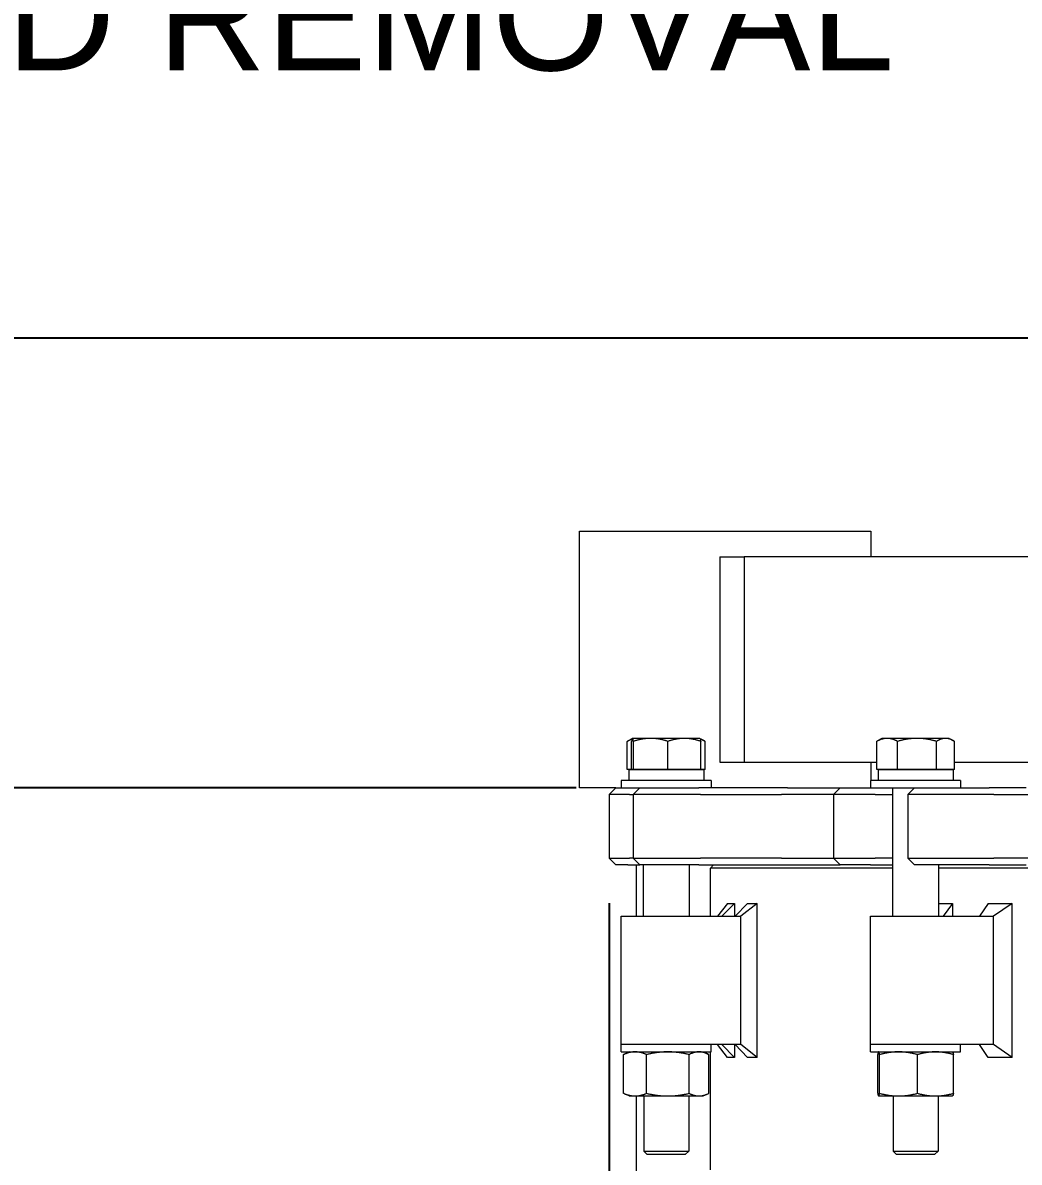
# Model space of a CAD drawing. Header units: inches. Extents: x 17 to 469, y 7 to 301.
# Drawn here: x 60.39 to 79.78, y 129.49 to 151.67 of the extents above; entities that cross this region are included whole.
import ezdxf

# ---------------------------------------------------------------- set-up
doc = ezdxf.new("R2010")
doc.units = ezdxf.units.IN
doc.header["$LTSCALE"] = 14
doc.header["$MEASUREMENT"] = 0
doc.linetypes.add('DASHED_SPACE', pattern=[0.2067, 0.1654, -0.0413])
for name, color, linetype, lineweight in [('Dimension (ANSI)', 7, 'Continuous', 25), ('Sketch Geometry (ANSI)', 7, 'Continuous', 25), ('Symbol (ANSI)', 7, 'Continuous', 25), ('Visible (ANSI)', 7, 'Continuous', 50)]:
    doc.layers.add(name, color=color, linetype=linetype, lineweight=lineweight)
doc.styles.add('MEMCOR Medium', font='arial.ttf')
doc.dimstyles.new('Default (ANSI)', dxfattribs={"dimscale": 14, "dimtxt": 0.15, "dimasz": 0.098425, "dimexe": 0.125, "dimexo": 0.0625, "dimgap": 0.031496, "dimtad": 0, "dimtih": 1, "dimtoh": 1, "dimdec": 4, "dimrnd": 1e-08, "dimzin": 3, "dimdsep": 46, "dimlunit": 5, "dimtxsty": 'MEMCOR Medium', "dimcen": 0.09, "dimdle": 0.393701, "dimclrd": 256, "dimclre": 256, "dimclrt": 256, "dimadec": 0, "dimazin": 1, "dimtfac": 0.8, "dimtofl": 0, "dimtmove": 0, "dimatfit": 3, "dimfxl": 1, "dimfrac": 1, "dimtolj": 1, "dimtzin": 4, "dimlwd": -1, "dimlwe": -1, "dimarcsym": 0})
doc.dimstyles.new('Default (ANSI)$7', dxfattribs={"dimscale": 14, "dimtxt": 0.15, "dimasz": 0.098425, "dimexe": 0.125, "dimexo": 0.0625, "dimgap": 0.031496, "dimtad": 0, "dimtih": 1, "dimtoh": 1, "dimdec": 4, "dimrnd": 1e-08, "dimzin": 3, "dimdsep": 46, "dimlunit": 5, "dimtxsty": 'MEMCOR Medium', "dimcen": 0.09, "dimdle": 0.393701, "dimclrd": 256, "dimclre": 256, "dimclrt": 256, "dimadec": 0, "dimazin": 1, "dimtfac": 0.8, "dimtofl": 0, "dimtmove": 0, "dimatfit": 3, "dimfxl": 1, "dimfrac": 1, "dimtolj": 1, "dimtzin": 4, "dimlwd": -1, "dimlwe": -1, "dimarcsym": 0})
doc.dimstyles.new('Default (ANSI)-01', dxfattribs={"dimscale": 14, "dimtxt": 0.15, "dimasz": 0.098425, "dimexe": 0.125, "dimexo": 0.0625, "dimgap": 0.031496, "dimtad": 0, "dimtih": 1, "dimtoh": 1, "dimdec": 4, "dimrnd": 1e-08, "dimzin": 3, "dimdsep": 46, "dimlunit": 5, "dimtxsty": 'MEMCOR Medium', "dimcen": 0.09, "dimdle": 0.393701, "dimclrd": 256, "dimclre": 256, "dimclrt": 256, "dimadec": 0, "dimazin": 1, "dimtfac": 0.8, "dimtofl": 0, "dimtmove": 0, "dimatfit": 3, "dimfxl": 1, "dimfrac": 1, "dimtolj": 1, "dimtzin": 4, "dimlwd": -1, "dimlwe": -1, "dimarcsym": 0})

# ---------------------------------------------------------------- blocks, each defined once
blk = doc.blocks.new('*D21')
at = {"layer": 'Defpoints', "color": 0, "transparency": 16777216}
for p in [(71.801, 135.407), (110.238, 135.407), (110.238, 124.738)]:
    blk.add_point(p, dxfattribs=at)
at = {"layer": 'Dimension (ANSI)', "transparency": 16777216}
for p, q in [((71.801, 134.532), (71.801, 122.988)), ((110.238, 134.532), (110.238, 122.988)), ((73.179, 124.738), (108.86, 124.738)), ((110.238, 124.738), (112.944, 124.738))]:
    blk.add_line(p, q, dxfattribs=at)
for points in [[(73.179, 124.968), (73.179, 124.508), (71.801, 124.738)], [(108.86, 124.968), (108.86, 124.508), (110.238, 124.738)]]:
    blk.add_solid(points, dxfattribs=at)
at = {"layer": 'Dimension (ANSI)', "transparency": 16777216, "char_height": 2.1, "attachment_point": 5, "style": 'MEMCOR Medium'}
for s, insert in [('\\A1; 38{\\H0.8x;\\S7#16;} in', (120.528, 126.885)), ('\\A1;[976.3 mm]', (120.528, 122.951))]:
    blk.add_mtext(s, dxfattribs=dict(at, insert=insert))
blk = doc.blocks.new('*D23')
at = {"layer": 'Defpoints', "color": 0, "transparency": 16777216}
for p in [(90.6, 145.532), (30.17, 42.304), (70.754, 42.304)]:
    blk.add_point(p, dxfattribs=at)
at = {"layer": 'Dimension (ANSI)', "transparency": 16777216}
for p, q in [((89.725, 145.532), (28.42, 145.532)), ((30.17, 144.154), (30.17, 97.848)), ((30.17, 43.682), (30.17, 89.988)), ((69.879, 42.304), (28.42, 42.304))]:
    blk.add_line(p, q, dxfattribs=at)
for points in [[(29.94, 144.154), (30.4, 144.154), (30.17, 145.532)], [(29.94, 43.682), (30.4, 43.682), (30.17, 42.304)]]:
    blk.add_solid(points, dxfattribs=at)
at = {"layer": 'Dimension (ANSI)', "transparency": 16777216, "char_height": 2.1, "attachment_point": 5, "style": 'MEMCOR Medium'}
for s, insert in [('\\A1; 103{\\H0.8x;\\S1#4;} in', (30.17, 96.061)), ('\\A1;[2622.0 mm]', (30.17, 92.131))]:
    blk.add_mtext(s, dxfattribs=dict(at, insert=insert))
blk = doc.blocks.new('*D24')
at = {"layer": 'Defpoints', "color": 0, "transparency": 16777216}
for p in [(72.035, 136.777), (44.448, 42.304), (70.754, 42.304)]:
    blk.add_point(p, dxfattribs=at)
at = {"layer": 'Dimension (ANSI)', "transparency": 16777216}
for p, q in [((71.16, 136.777), (42.698, 136.777)), ((44.448, 135.399), (44.448, 107.746)), ((44.448, 43.682), (44.448, 99.881)), ((69.879, 42.304), (42.698, 42.304))]:
    blk.add_line(p, q, dxfattribs=at)
for points in [[(44.218, 135.399), (44.678, 135.399), (44.448, 136.777)], [(44.218, 43.682), (44.678, 43.682), (44.448, 42.304)]]:
    blk.add_solid(points, dxfattribs=at)
at = {"layer": 'Dimension (ANSI)', "transparency": 16777216, "char_height": 2.1, "attachment_point": 5, "style": 'MEMCOR Medium'}
for s, insert in [('\\A1; 94{\\H0.8x;\\S1#2;} in', (44.448, 105.959)), ('\\A1;[2399.6 mm]', (44.448, 102.027))]:
    blk.add_mtext(s, dxfattribs=dict(at, insert=insert))
blk = doc.blocks.new('*D25')
at = {"layer": 'Defpoints', "color": 0, "transparency": 16777216}
for p in [(45.866, 161.532), (45.866, 145.532), (53.961, 145.532)]:
    blk.add_point(p, dxfattribs=at)
at = {"layer": 'Dimension (ANSI)', "transparency": 16777216}
for p, q in [((53.961, 160.154), (53.961, 156.814)), ((53.961, 146.91), (53.961, 150.25))]:
    blk.add_line(p, q, dxfattribs=at)
for points in [[(53.731, 160.154), (54.19, 160.154), (53.961, 161.532)], [(53.731, 146.91), (54.19, 146.91), (53.961, 145.532)]]:
    blk.add_solid(points, dxfattribs=at)
at = {"layer": 'Dimension (ANSI)', "transparency": 16777216, "insert": (53.961, 153.532), "char_height": 2.1, "attachment_point": 5, "style": 'MEMCOR Medium'}
blk.add_mtext('\\A1;\\fArial|b0|i0;\\H2.1000;16 in [406.4 mm]\\P\\fArial|b0|i0;\\H2.1000; MIN. FOR TANK HEAD REMOVAL', dxfattribs=at)

msp = doc.modelspace()

# ---------------------------------------------------------------- linework, layer by layer
at = {"layer": 'Sketch Geometry (ANSI)', "linetype": 'DASHED_SPACE', "ltscale": 1.159922}
msp.add_line((114.11435, 145.5319), (33.55636, 145.5319), dxfattribs=at)
at = {"layer": 'Visible (ANSI)', "linetype": 'Continuous', "lineweight": 18}
for p, q in [((71.22401, 141.7769), (71.24847, 141.7769)), ((71.22401, 136.7769), (71.22401, 141.7769)), ((71.24847, 141.7769), (72.0072, 141.7769)), ((72.0072, 141.7769), (73.06881, 141.7769)), ((73.06881, 141.7769), (76.21872, 141.7769)), ((76.21872, 141.7769), (76.89264, 141.7769)), ((76.89264, 141.7769), (76.89264, 141.2769)), ((73.95437, 141.2769), (74.42629, 141.2769)), ((73.95437, 141.2769), (73.95437, 137.2769)), ((82.72968, 141.2769), (74.42629, 141.2769)), ((74.42629, 141.2769), (74.42629, 137.2769)), ((72.15367, 137.13652), (72.15367, 137.68193)), ((72.25376, 137.74015), (72.17114, 137.69245)), ((72.23825, 137.13652), (72.23825, 137.68193)), ((72.25441, 137.74052), (72.25376, 137.74015)), ((72.25506, 137.74052), (72.25441, 137.74052)), ((72.60794, 137.74052), (72.25506, 137.74052)), ((72.27186, 137.13652), (72.27186, 137.68193)), ((73.2633, 137.74052), (72.60794, 137.74052)), ((72.94402, 137.13652), (72.94402, 137.68193)), ((73.56641, 137.74052), (73.2633, 137.74052)), ((73.56641, 137.74052), (73.56706, 137.74015)), ((73.56706, 137.74015), (73.64969, 137.69245)), ((73.58257, 137.13652), (73.58257, 137.68193)), ((73.66715, 137.13652), (73.66715, 137.68193)), ((77.006, 137.13652), (77.006, 137.68193)), ((77.10674, 137.74052), (77.02347, 137.69245)), ((77.20974, 137.74052), (77.10674, 137.74052)), ((77.79185, 137.74052), (77.20974, 137.74052)), ((77.41348, 137.13652), (77.41348, 137.68193)), ((78.34485, 137.74052), (77.79185, 137.74052)), ((78.17022, 137.13652), (78.17022, 137.68193)), ((78.41874, 137.74052), (78.34485, 137.74052)), ((78.41874, 137.74052), (78.50202, 137.69245)), ((78.51948, 137.13652), (78.51948, 137.68193)), ((72.23825, 137.13652), (72.15367, 137.13652)), ((72.18091, 137.13652), (73.63991, 137.13652)), ((72.18091, 137.13652), (72.18091, 136.91752)), ((72.25506, 137.13652), (72.23825, 137.13652)), ((72.25441, 137.13652), (72.25441, 137.13652)), ((72.27186, 137.13652), (72.25506, 137.13652)), ((72.60794, 137.13652), (72.27186, 137.13652)), ((72.94402, 137.13652), (72.60794, 137.13652)), ((73.2633, 137.13652), (72.94402, 137.13652)), ((73.58257, 137.13652), (73.2633, 137.13652)), ((73.56641, 137.13652), (73.56641, 137.13652)), ((73.66715, 137.13652), (73.58257, 137.13652)), ((73.63991, 137.13652), (73.63991, 136.91752)), ((73.95437, 137.2769), (74.42629, 137.2769)), ((74.42629, 137.2769), (77.006, 137.2769)), ((76.89264, 137.2769), (76.89264, 136.91752)), ((77.20974, 137.13652), (77.006, 137.13652)), ((77.03324, 137.13652), (78.49224, 137.13652)), ((77.03324, 137.13652), (77.03324, 136.91752)), ((77.10674, 137.13652), (77.10674, 137.13652)), ((77.41348, 137.13652), (77.20974, 137.13652)), ((77.79185, 137.13652), (77.41348, 137.13652)), ((78.17022, 137.13652), (77.79185, 137.13652)), ((78.34485, 137.13652), (78.17022, 137.13652)), ((78.51948, 137.13652), (78.34485, 137.13652)), ((78.41874, 137.13652), (78.41874, 137.13652)), ((78.49224, 137.13652), (78.49224, 136.91752)), ((78.51948, 137.2769), (82.30676, 137.2769)), ((73.78541, 136.91752), (72.03541, 136.91752)), ((72.03541, 136.91752), (72.03541, 136.7769)), ((73.78541, 136.91752), (73.78541, 136.7769)), ((78.63774, 136.91752), (76.88774, 136.91752)), ((76.88774, 136.91752), (76.88774, 136.7769)), ((78.63774, 136.91752), (78.63774, 136.7769)), ((71.24847, 136.7769), (71.22401, 136.7769)), ((71.93115, 136.7769), (71.24847, 136.7769)), ((71.93115, 136.7769), (71.80115, 136.6469)), ((71.93115, 136.7769), (71.94992, 136.7769)), ((71.94992, 136.7769), (72.01246, 136.7769)), ((72.01246, 136.7769), (72.03541, 136.7769)), ((72.03541, 136.7769), (72.39772, 136.7769)), ((72.39772, 136.7769), (72.26772, 136.6469)), ((72.39772, 136.7769), (72.40309, 136.7769)), ((72.40309, 136.7769), (72.49174, 136.7769)), ((72.49174, 136.7769), (73.54396, 136.7769)), ((74.52927, 136.7769), (73.54396, 136.7769)), ((75.27183, 136.7769), (74.52927, 136.7769)), ((75.27183, 136.7769), (76.29512, 136.7769)), ((76.29512, 136.7769), (76.16512, 136.6469)), ((76.29512, 136.7769), (76.51779, 136.7769)), ((76.51779, 136.7769), (76.71476, 136.7769)), ((76.71476, 136.7769), (76.88769, 136.7769)), ((76.88774, 136.7769), (76.88769, 136.7769)), ((76.88774, 136.7769), (77.7435, 136.7769)), ((77.31524, 136.7769), (77.31524, 134.2769)), ((77.7435, 136.7769), (77.6135, 136.6469)), ((77.7435, 136.7769), (77.78199, 136.7769)), ((77.78199, 136.7769), (77.99808, 136.7769)), ((77.99808, 136.7769), (79.19452, 136.7769)), ((79.91581, 136.7769), (79.19452, 136.7769)), ((71.82272, 136.6469), (71.80115, 136.6469)), ((71.80115, 136.6469), (71.80115, 135.4069)), ((71.88568, 136.6469), (71.82272, 136.6469)), ((72.19419, 136.6469), (71.88568, 136.6469)), ((72.19419, 136.6469), (72.26772, 136.6469)), ((72.27892, 136.6469), (72.26772, 136.6469)), ((72.26772, 136.6469), (72.26772, 135.4069)), ((72.36816, 136.6469), (72.27892, 136.6469)), ((73.57761, 136.6469), (72.36816, 136.6469)), ((73.57761, 136.6469), (74.56292, 136.6469)), ((74.56292, 136.6469), (75.15225, 136.6469)), ((76.16512, 136.6469), (75.15225, 136.6469)), ((76.42106, 136.6469), (76.16512, 136.6469)), ((76.16512, 136.6469), (76.16512, 135.4069)), ((76.61935, 136.6469), (76.42106, 136.6469)), ((76.97961, 136.6469), (76.61935, 136.6469)), ((76.97961, 136.6469), (77.31524, 136.6469)), ((77.6937, 136.6469), (77.6135, 136.6469)), ((77.6135, 136.6469), (77.6135, 135.4069)), ((77.91122, 136.6469), (77.6937, 136.6469)), ((79.28644, 136.6469), (77.91122, 136.6469)), ((79.28644, 136.6469), (80.00774, 136.6469)), ((71.80115, 135.4069), (71.82272, 135.4069)), ((71.93115, 135.2769), (71.80115, 135.4069)), ((71.82272, 135.4069), (71.88568, 135.4069)), ((71.88568, 135.4069), (72.19419, 135.4069)), ((72.26772, 135.4069), (72.19419, 135.4069)), ((72.26772, 135.4069), (72.27892, 135.4069)), ((72.39772, 135.2769), (72.26772, 135.4069)), ((72.27892, 135.4069), (72.36816, 135.4069)), ((72.36816, 135.4069), (73.57761, 135.4069)), ((74.56292, 135.4069), (73.57761, 135.4069)), ((75.15225, 135.4069), (74.56292, 135.4069)), ((75.15225, 135.4069), (76.16512, 135.4069)), ((76.16512, 135.4069), (76.42106, 135.4069)), ((76.29512, 135.2769), (76.16512, 135.4069)), ((76.42106, 135.4069), (76.61935, 135.4069)), ((76.61935, 135.4069), (76.97961, 135.4069)), ((77.31524, 135.4069), (76.97961, 135.4069)), ((77.6135, 135.4069), (77.6937, 135.4069)), ((77.7435, 135.2769), (77.6135, 135.4069)), ((77.6937, 135.4069), (77.91122, 135.4069)), ((77.91122, 135.4069), (79.28644, 135.4069)), ((80.00774, 135.4069), (79.28644, 135.4069)), ((71.94992, 135.2769), (71.93115, 135.2769)), ((72.01246, 135.2769), (71.94992, 135.2769)), ((72.16055, 135.2769), (72.01246, 135.2769)), ((72.16055, 135.2769), (72.39772, 135.2769)), ((72.32332, 135.2769), (72.32332, 134.2769)), ((72.40309, 135.2769), (72.39772, 135.2769)), ((72.49174, 135.2769), (72.40309, 135.2769)), ((72.46291, 135.2769), (72.46291, 134.2769)), ((73.54396, 135.2769), (72.49174, 135.2769)), ((73.35791, 135.2769), (73.35791, 134.2769)), ((73.54396, 135.2769), (74.52927, 135.2769)), ((73.83184, 135.2769), (73.76934, 135.2144)), ((77.31524, 135.2144), (73.76934, 135.2144)), ((73.76934, 134.2769), (73.76934, 135.2144)), ((74.52927, 135.2769), (75.10196, 135.2769)), ((75.10196, 135.2769), (76.29512, 135.2769)), ((76.51779, 135.2769), (76.29512, 135.2769)), ((76.71476, 135.2769), (76.51779, 135.2769)), ((76.88769, 135.2769), (76.71476, 135.2769)), ((76.88769, 135.2769), (77.31524, 135.2769)), ((77.78199, 135.2769), (77.7435, 135.2769)), ((77.99808, 135.2769), (77.78199, 135.2769)), ((79.19452, 135.2769), (77.99808, 135.2769)), ((78.21024, 135.2769), (78.21024, 134.2769)), ((85.71972, 135.2144), (78.21024, 135.2144)), ((79.19452, 135.2769), (79.91581, 135.2769)), ((74.10148, 134.52663), (73.91052, 134.2769)), ((74.23637, 134.52663), (73.99333, 134.2769)), ((74.10148, 134.52663), (74.23637, 134.52663)), ((74.23637, 134.52663), (74.23637, 134.2769)), ((74.49149, 134.52663), (74.25215, 134.2769)), ((74.68369, 134.52663), (74.36345, 134.2769)), ((74.49149, 134.52663), (74.68369, 134.52663)), ((74.68369, 131.52716), (74.68369, 134.52663)), ((78.21024, 134.52663), (78.47829, 134.52663)), ((78.47829, 134.52663), (78.29668, 134.2769)), ((78.47829, 134.52663), (78.47829, 134.2769)), ((79.1753, 134.52663), (79.00378, 134.2769)), ((79.1753, 134.52663), (79.64307, 134.52663)), ((79.64307, 134.52663), (79.27937, 134.2769)), ((79.64307, 131.52716), (79.64307, 134.52663)), ((72.03541, 134.2769), (73.13688, 134.2769)), ((72.03541, 131.7769), (72.03541, 134.2769)), ((73.13688, 134.2769), (74.36345, 134.2769)), ((74.36345, 131.7769), (74.36345, 134.2769)), ((76.88774, 134.2769), (78.38146, 134.2769)), ((76.88774, 131.7769), (76.88774, 134.2769)), ((78.38146, 134.2769), (79.27937, 134.2769)), ((79.27937, 131.7769), (79.27937, 134.2769)), ((73.13688, 131.7769), (72.03541, 131.7769)), ((73.13688, 131.7769), (72.03541, 131.7769)), ((72.03541, 131.63627), (72.03541, 131.7769)), ((72.03541, 131.63627), (73.78541, 131.63627)), ((72.081, 130.82914), (72.081, 131.5844)), ((72.19141, 131.63627), (72.10014, 131.59371)), ((72.52761, 130.82914), (72.52761, 131.5844)), ((74.36345, 131.7769), (73.13688, 131.7769)), ((73.35702, 130.82914), (73.35702, 131.5844)), ((73.62941, 131.63627), (73.72068, 131.59371)), ((73.73982, 130.82914), (73.73982, 131.5844)), ((73.76934, 129.3394), (73.76934, 131.63627)), ((73.78541, 131.63627), (73.78541, 131.7769)), ((74.10148, 131.52716), (73.91052, 131.7769)), ((74.23637, 131.52716), (73.99333, 131.7769)), ((74.23637, 131.7769), (74.23637, 131.52716)), ((74.49149, 131.52716), (74.25215, 131.7769)), ((74.68369, 131.52716), (74.36345, 131.7769)), ((78.38146, 131.7769), (76.88774, 131.7769)), ((78.38146, 131.7769), (76.88774, 131.7769)), ((76.88774, 131.63627), (76.88774, 131.7769)), ((76.88774, 131.63627), (78.63774, 131.63627)), ((77.02603, 130.82914), (77.02603, 131.5844)), ((77.04374, 131.63627), (77.04303, 131.63594)), ((77.06287, 130.82914), (77.06287, 131.5844)), ((77.79958, 130.82914), (77.79958, 131.5844)), ((79.27937, 131.7769), (78.38146, 131.7769)), ((78.48174, 131.63627), (78.48245, 131.63594)), ((78.49945, 130.82914), (78.49945, 131.5844)), ((78.63774, 131.63627), (78.63774, 131.7769)), ((79.1753, 131.52716), (79.00378, 131.7769)), ((79.64307, 131.52716), (79.27937, 131.7769)), ((74.23637, 131.52716), (74.10148, 131.52716)), ((74.68369, 131.52716), (74.49149, 131.52716)), ((79.64307, 131.52716), (79.1753, 131.52716)), ((72.19141, 130.77727), (72.10014, 130.81983)), ((72.19141, 130.77727), (72.3043, 130.77727)), ((72.3043, 130.77727), (72.94231, 130.77727)), ((72.32332, 130.77727), (72.32332, 125.2769)), ((72.47291, 130.77727), (72.47291, 129.70264)), ((72.94231, 130.77727), (73.54842, 130.77727)), ((73.34791, 130.77727), (73.34791, 129.70264)), ((73.54842, 130.77727), (73.62941, 130.77727)), ((73.62941, 130.77727), (73.72068, 130.81983)), ((77.04374, 130.77727), (77.04303, 130.7776)), ((77.04374, 130.77727), (77.04445, 130.77727)), ((77.04445, 130.77727), (77.43122, 130.77727)), ((77.32524, 130.77727), (77.32524, 129.70264)), ((77.43122, 130.77727), (78.14952, 130.77727)), ((78.14952, 130.77727), (78.48174, 130.77727)), ((78.20024, 130.77727), (78.20024, 129.70264)), ((78.48174, 130.77727), (78.48245, 130.7776)), ((72.47291, 129.70264), (73.34791, 129.70264)), ((72.54107, 129.63652), (72.47291, 129.70264)), ((73.27975, 129.63652), (72.54107, 129.63652)), ((73.27975, 129.63652), (73.34791, 129.70264)), ((77.32524, 129.70264), (78.20024, 129.70264)), ((77.3934, 129.63652), (77.32524, 129.70264)), ((78.13208, 129.63652), (77.3934, 129.63652)), ((78.13208, 129.63652), (78.20024, 129.70264))]:
    msp.add_line(p, q, dxfattribs=at)
for points, weights in [([(72.24586, 137.72205), (72.20198, 137.70786), (72.15367, 137.68193)], [1.01863942066, 1.01644474912, 1]), ([(72.15367, 137.68193), (72.16251, 137.68747), (72.17114, 137.69245)], [1, 1.00346535316, 1.00629791907]), ([(72.25506, 137.74052), (72.24726, 137.74052), (72.23825, 137.68193)], [1, 1.0379548493, 1]), ([(72.27186, 137.68193), (72.26286, 137.74052), (72.25506, 137.74052)], [1, 1.0379548493, 1]), ([(72.60794, 137.74052), (72.45197, 137.74052), (72.27186, 137.68193)], [1, 1.0379548493, 1]), ([(72.94402, 137.68193), (72.76392, 137.74052), (72.60794, 137.74052)], [1, 1.0379548493, 1]), ([(73.2633, 137.74052), (73.11512, 137.74052), (72.94402, 137.68193)], [1, 1.0379548493, 1]), ([(73.58257, 137.68193), (73.41147, 137.74052), (73.2633, 137.74052)], [1, 1.0379548493, 1]), ([(73.56706, 137.74015), (73.57426, 137.73599), (73.58257, 137.68193)], [1.00559007881, 1.03491660113, 1]), ([(73.66715, 137.68193), (73.6178, 137.71283), (73.57356, 137.72716)], [1, 1.01965956375, 1.01895290532]), ([(77.20974, 137.74052), (77.11519, 137.74052), (77.006, 137.68193)], [1, 1.0379548493, 1]), ([(77.006, 137.68193), (77.01484, 137.68747), (77.02347, 137.69245)], [1, 1.00346535316, 1.00629791907]), ([(77.41348, 137.68193), (77.3043, 137.74052), (77.20974, 137.74052)], [1, 1.0379548493, 1]), ([(77.79185, 137.74052), (77.61625, 137.74052), (77.41348, 137.68193)], [1, 1.0379548493, 1]), ([(78.17022, 137.68193), (77.96745, 137.74052), (77.79185, 137.74052)], [1, 1.0379548493, 1]), ([(78.34485, 137.74052), (78.2638, 137.74052), (78.17022, 137.68193)], [1, 1.0379548493, 1]), ([(78.51948, 137.68193), (78.42589, 137.74052), (78.34485, 137.74052)], [1, 1.0379548493, 1]), ([(72.3043, 131.63627), (72.20067, 131.63627), (72.081, 131.5844)], [1, 1.0379548493, 1]), ([(72.081, 131.5844), (72.09069, 131.5893), (72.10014, 131.59371)], [1, 1.00346535316, 1.00629791907]), ([(72.52761, 131.5844), (72.40794, 131.63627), (72.3043, 131.63627)], [1, 1.0379548493, 1]), ([(72.94231, 131.63627), (72.74985, 131.63627), (72.52761, 131.5844)], [1, 1.0379548493, 1]), ([(73.35702, 131.5844), (73.13478, 131.63627), (72.94231, 131.63627)], [1, 1.0379548493, 1]), ([(73.54842, 131.63627), (73.45959, 131.63627), (73.35702, 131.5844)], [1, 1.0379548493, 1]), ([(73.73982, 131.5844), (73.63725, 131.63627), (73.54842, 131.63627)], [1, 1.0379548493, 1]), ([(77.04445, 131.63627), (77.0359, 131.63627), (77.02603, 131.5844)], [1, 1.0379548493, 1]), ([(77.06287, 131.5844), (77.053, 131.63627), (77.04445, 131.63627)], [1, 1.0379548493, 1]), ([(77.43122, 131.63627), (77.26027, 131.63627), (77.06287, 131.5844)], [1, 1.0379548493, 1]), ([(77.79958, 131.5844), (77.60218, 131.63627), (77.43122, 131.63627)], [1, 1.0379548493, 1]), ([(78.14952, 131.63627), (77.98711, 131.63627), (77.79958, 131.5844)], [1, 1.0379548493, 1]), ([(78.49945, 131.5844), (78.31192, 131.63627), (78.14952, 131.63627)], [1, 1.0379548493, 1]), ([(78.48245, 131.63594), (78.49034, 131.63226), (78.49945, 131.5844)], [1.00559007881, 1.03491660113, 1]), ([(72.081, 130.82914), (72.20067, 130.77727), (72.3043, 130.77727)], [1, 1.0379548493, 1]), ([(72.10014, 130.81983), (72.09069, 130.82424), (72.081, 130.82914)], [1.00629791907, 1.00346535316, 1]), ([(72.3043, 130.77727), (72.40794, 130.77727), (72.52761, 130.82914)], [1, 1.0379548493, 1]), ([(72.52761, 130.82914), (72.74985, 130.77727), (72.94231, 130.77727)], [1, 1.0379548493, 1]), ([(72.94231, 130.77727), (73.13478, 130.77727), (73.35702, 130.82914)], [1, 1.0379548493, 1]), ([(73.35702, 130.82914), (73.45959, 130.77727), (73.54842, 130.77727)], [1, 1.0379548493, 1]), ([(73.54842, 130.77727), (73.63725, 130.77727), (73.73982, 130.82914)], [1, 1.0379548493, 1]), ([(77.02603, 130.82914), (77.0359, 130.77727), (77.04445, 130.77727)], [1, 1.0379548493, 1]), ([(77.04445, 130.77727), (77.053, 130.77727), (77.06287, 130.82914)], [1, 1.0379548493, 1]), ([(77.06287, 130.82914), (77.26027, 130.77727), (77.43122, 130.77727)], [1, 1.0379548493, 1]), ([(77.43122, 130.77727), (77.60218, 130.77727), (77.79958, 130.82914)], [1, 1.0379548493, 1]), ([(77.79958, 130.82914), (77.98711, 130.77727), (78.14952, 130.77727)], [1, 1.0379548493, 1]), ([(78.14952, 130.77727), (78.31192, 130.77727), (78.49945, 130.82914)], [1, 1.0379548493, 1]), ([(78.49945, 130.82914), (78.49034, 130.78128), (78.48245, 130.7776)], [1, 1.03491660113, 1.00559007881])]:
    msp.add_rational_spline(points, weights, degree=2, dxfattribs=at)

# ---------------------------------------------------------------- dimensions: what is measured, and where the dimension line sits
at = {"layer": 'Dimension (ANSI)'}
for base, p1, p2, angle, text, dimstyle, override, picture, middle in [((53.96079, 145.5319), (45.86601, 161.5319), (45.86601, 145.5319), 270, '\\fArial|b0|i0;\\H2.1000;<> in [406.4 mm]\\P\\fArial|b0|i0;\\H2.1000; MIN. FOR TANK HEAD REMOVAL', 'Default (ANSI)-01', {"dimgap": 0.031496, "dimdec": 4, "dimpost": '', "dimse1": 1, "dimse2": 1, "dimtol": 0, "dimlim": 0, "dimtp": 0, "dimtm": 0, "dimtdec": 2, "dimatfit": 1}, '*D25', (53.96079, 153.5319)), ((30.16995, 42.3039), (90.59955, 145.5319), (70.75367, 42.3039), 90, ' <> in\\X[2622.0 mm]', 'Default (ANSI)', {"dimgap": 0.031496, "dimdec": 4, "dimpost": '', "dimtol": 0, "dimlim": 0, "dimtp": 0, "dimtm": 0, "dimtdec": 2, "dimatfit": 1}, '*D23', (30.16995, 93.9179)), ((44.44809, 42.3039), (72.03541, 136.7769), (70.75367, 42.3039), 90, ' <> in\\X[2399.6 mm]', 'Default (ANSI)', {"dimgap": 0.031496, "dimdec": 4, "dimpost": '', "dimtol": 0, "dimlim": 0, "dimtp": 0, "dimtm": 0, "dimtdec": 2, "dimatfit": 1}, '*D24', (44.44809, 103.81328)), ((110.23796, 124.7381), (71.80115, 135.4069), (110.23796, 135.4069), 180, ' <> in\\X[976.3 mm]', 'Default (ANSI)', {"dimgap": 0.031496, "dimtih": 0, "dimtoh": 0, "dimdec": 4, "dimpost": '', "dimtol": 0, "dimlim": 0, "dimtp": 0, "dimtm": 0, "dimtdec": 2, "dimatfit": 2}, '*D21', (120.52758, 124.7381))]:
    dim = msp.add_linear_dim(base=base, p1=p1, p2=p2, angle=angle, text=text, dimstyle=dimstyle, override=override, dxfattribs=at)
    dim.commit()
    dim.dimension.update_dxf_attribs({"geometry": picture, "text_midpoint": middle, "dimtype": 160})

# ---------------------------------------------------------------- leaders
at = {"layer": 'Symbol (ANSI)', "annotation_type": 0, "has_hookline": 1, "hookline_direction": 1, "text_width": 65.47674}
msp.add_leader([(102.38201, 147.91538), (91.2365, 172.69583), (89.85855, 172.69583)], dimstyle='Default (ANSI)$7', override={"dimasz": 0.098425, "dimtad": 0, "dimldrblk": 'Dot'}, dxfattribs=at)

doc.saveas('drawing.dxf')
